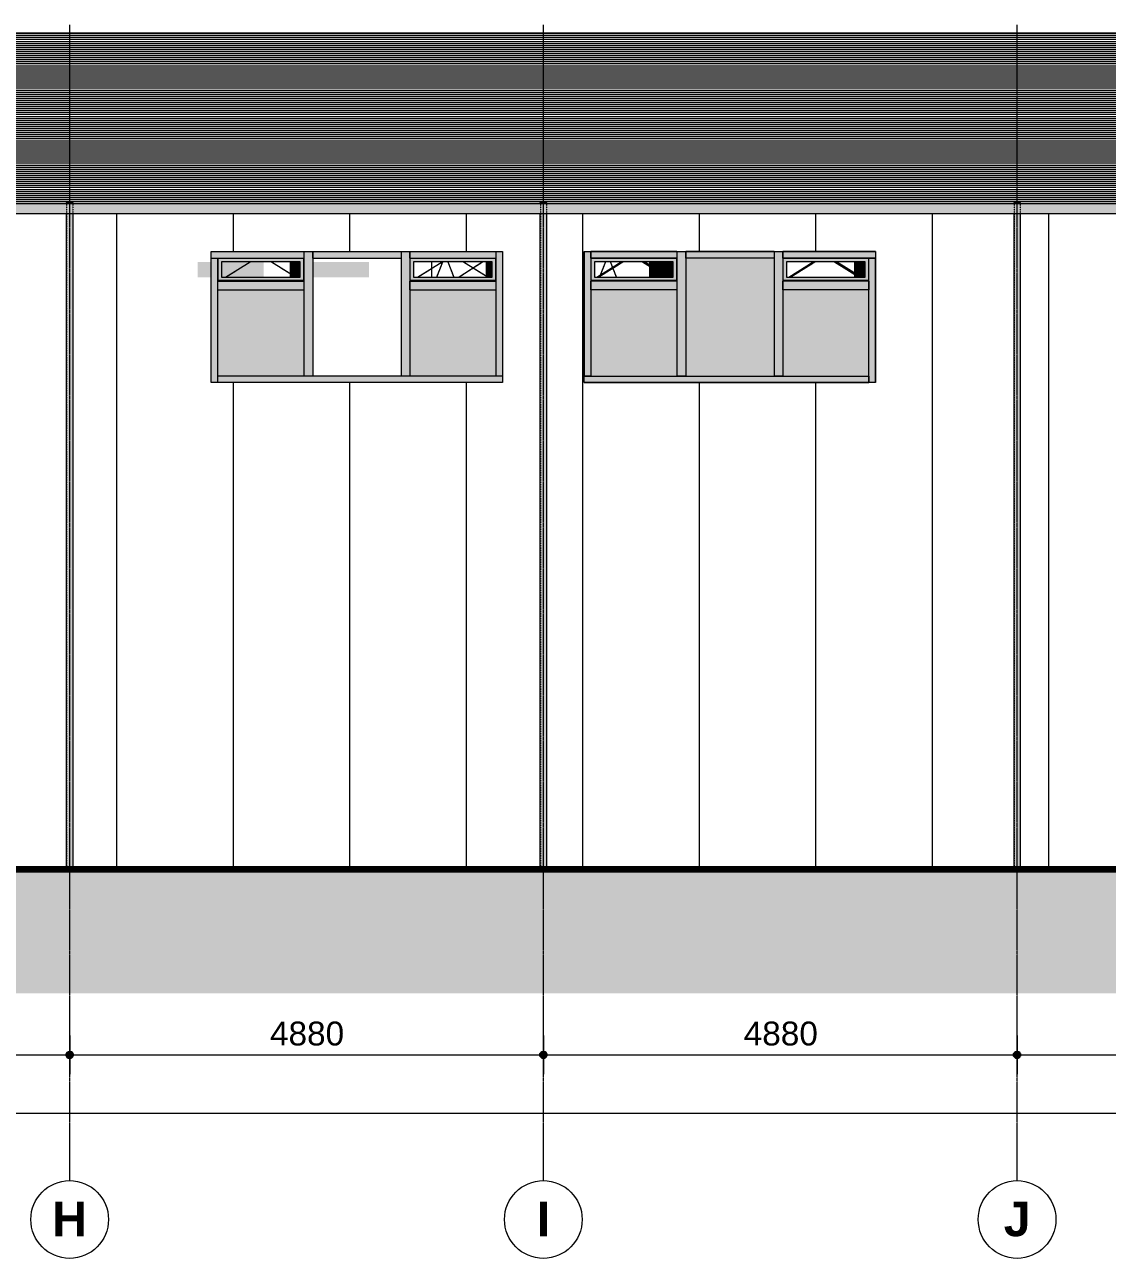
# Model space of a CAD drawing. Header units: millimetres. Extents: x 48682 to 485846, y -7071 to 11878.
# Drawn here: x 85260 to 96413, y -4018 to 8686 of the extents above; entities that cross this region are included whole.
import ezdxf

# ---------------------------------------------------------------- set-up
doc = ezdxf.new("R2010")
doc.units = ezdxf.units.MM
doc.linetypes.add('Grid Line', pattern=[22.225, 12.7, -3.175, 3.175, -3.175])
doc.linetypes.add('Hidden', pattern=[4, 2, -2])
for name, color, linetype, lineweight in [('A-ANNO-DIMS', 211, 'Continuous', 9), ('A-ANNO-DIMS-100', 211, 'Continuous', 9), ('A-DETL', 90, 'Continuous', 13), ('A-DOOR', 31, 'Continuous', 18), ('A-DOOR-GLAZ', 31, 'Continuous', 13), ('A-FLOR', 192, 'Continuous', 18), ('A-FLOR-PATT', 8, 'Continuous', 18), ('A-GLAZ', 151, 'Continuous', 18), ('A-GLAZ-CWMG', 51, 'Continuous', 13), ('A-WALL-PATT', 111, 'Continuous', 13), ('C-TOPO', 7, 'Continuous', 13), ('S-COLS', 52, 'Continuous', 18), ('S-COLS-HDLN', 52, 'Hidden', 9), ('S-FNDN', 32, 'Continuous', 18), ('S-GRID', 1, 'Continuous', 9), ('S-GRID-IDEN', 1, 'Continuous', 18)]:
    doc.layers.add(name, color=color, linetype=linetype, lineweight=lineweight)
doc.styles.add('Arial_1', font='arial.ttf', dxfattribs={"height": 245.883234})
doc.styles.add('Arial_B', font='', dxfattribs={"height": 355.164671})
doc.styles.get('Arial_B').set_extended_font_data('Arial', bold=True)
doc.dimstyles.new('2_5mm', dxfattribs={"dimscale": 304.8, "dimtxt": 250, "dimasz": 0.918635, "dimexe": 0.656168, "dimexo": 0.0625, "dimgap": 0.082021, "dimtad": 1, "dimdec": 4, "dimzin": 0, "dimdsep": 46, "dimtxsty": 'Arial_1', "dimblk1": 'DOTSMALL', "dimblk2": 'DOTSMALL', "dimsah": 1, "dimcen": 0.09, "dimdle": 0.656168, "dimazin": 0, "dimtfac": 1, "dimtdec": 4, "dimtix": 1, "dimtmove": 0, "dimatfit": 3, "dimfxl": 0.656168, "dimfxlon": 1, "dimtvp": 1, "dimtolj": 1, "dimtzin": 0, "dimlwd": 13, "dimlwe": 13, "dimarcsym": 2})

# ---------------------------------------------------------------- blocks, each defined once
blk = doc.blocks.new('300_28_ISR_kolom_buis - ø70x3_6 2-V1-200_rechts')
at = {"layer": 'S-COLS-HDLN', "linetype": 'Continuous', "lineweight": 18}
h = blk.add_hatch(color=256, dxfattribs=at)
h.paths.add_polyline_path([(75964, 0), (75964, 6740), (75929, 6740), (75929, 0), (75955, 0)], flags=0)
h.paths.add_polyline_path([(75964, 6840), (75964, 6850), (75929, 6849), (75930, 6847), (75934, 6845), (75947, 6841), (75964, 6840)], flags=0)
h = blk.add_hatch(color=256, dxfattribs=at)
h.paths.add_polyline_path([(75964, 0), (75999, 0), (75999, 6740), (75964, 6740), (75964, 249)], flags=0)
h.paths.add_polyline_path([(75964, 6840), (75982, 6841), (75995, 6845), (75998, 6847), (75999, 6850), (75964, 6850)], flags=0)
at = {"layer": 'A-DETL', "lineweight": 18}
for p, q in [((75929, 6850), (75929, 6841)), ((75929, 6850), (75964, 6850)), ((75929, 6740), (75929, 0)), ((75964, 6850), (75999, 6850)), ((75999, 6841), (75999, 6850)), ((75999, 0), (75999, 6740))]:
    blk.add_line(p, q, dxfattribs=at)
at = {"layer": 'S-COLS', "linetype": 'Hidden', "lineweight": 9}
for p, q in [((75933, 6850), (75933, 0)), ((75996, 6850), (75996, 0))]:
    blk.add_line(p, q, dxfattribs=at)
blk = doc.blocks.new('31_WI_RT62_BI_raam - BI_val-8481284-200_rechts')
at = {"layer": 'A-GLAZ'}
for points in [[(62642, 6085), (62642, 6243), (62640, 6243), (62640, 6085)], [(62643, 6085), (62661, 6085), (62661, 6243), (62642, 6243), (62642, 6085)]]:
    blk.add_hatch(color=256, dxfattribs=at).paths.add_polyline_path(points, flags=0)
at = {"layer": 'A-GLAZ', "lineweight": 13}
for p, q in [((61874, 6085), (62127, 6243)), ((62346, 6243), (62599, 6085))]:
    blk.add_line(p, q, dxfattribs=at)
at = {"layer": 'A-GLAZ', "linetype": 'Hidden', "lineweight": 13}
for p, q in [((61874, 6085), (62127, 6243)), ((62346, 6243), (62599, 6085))]:
    blk.add_line(p, q, dxfattribs=at)
at = {"layer": 'A-GLAZ'}
for p, q in [((62640, 6085), (62640, 6243)), ((62642, 6085), (62642, 6243))]:
    blk.add_line(p, q, dxfattribs=at)
blk = doc.blocks.new('31_WI_RT62_BI_raam - BI_val-8509481-200_rechts')
at = {"layer": 'A-GLAZ'}
for points in [[(64621, 6085), (64621, 6243), (64619, 6243), (64619, 6085)], [(64621, 6085), (64639, 6085), (64639, 6243), (64621, 6243), (64621, 6085)]]:
    blk.add_hatch(color=256, dxfattribs=at).paths.add_polyline_path(points, flags=0)
at = {"layer": 'A-GLAZ', "lineweight": 13}
for p, q in [((63852, 6085), (64105, 6243)), ((64324, 6243), (64578, 6085))]:
    blk.add_line(p, q, dxfattribs=at)
at = {"layer": 'A-GLAZ', "linetype": 'Hidden', "lineweight": 13}
for p, q in [((63852, 6085), (64105, 6243)), ((64324, 6243), (64578, 6085))]:
    blk.add_line(p, q, dxfattribs=at)
at = {"layer": 'A-GLAZ'}
for p, q in [((64619, 6085), (64619, 6243)), ((64621, 6085), (64621, 6243))]:
    blk.add_line(p, q, dxfattribs=at)
blk = doc.blocks.new('32_DO_glas - 01-8532440-200_rechts')
at = {"layer": 'A-DOOR-GLAZ'}
blk.add_hatch(color=256, dxfattribs=at).paths.add_polyline_path([(70556, 6085), (70556, 6243), (70333, 6243), (70333, 6085), (70453, 6085)], flags=0)
blk = doc.blocks.new('Rectangular Mullion - 32_tussen_90x100-V2-200_rechts')
at = {"layer": 'A-GLAZ-CWMG'}
blk.add_hatch(color=256, dxfattribs=at).paths.add_polyline_path([(93809, 6085), (93897, 6085), (93897, 6243), (93809, 6243), (93809, 6118)], flags=0)
blk.add_line((93809, 6243), (93809, 6085), dxfattribs=at)
blk = doc.blocks.new('Rectangular Mullion - 32_rechts_67x100-V4-200_rechts')
at = {"layer": 'A-GLAZ-CWMG'}
blk.add_hatch(color=256, dxfattribs=at).paths.add_polyline_path([(90075, 6085), (90075, 6243), (90058, 6243), (90058, 6085)], flags=0)
blk.add_line((90058, 6243), (90058, 6085), dxfattribs=at)
blk = doc.blocks.new('32_DO_glas - 01-8595826-200_rechts')
at = {"layer": 'A-DOOR-GLAZ'}
blk.add_hatch(color=256, dxfattribs=at).paths.add_polyline_path([(74221, 6085), (74378, 6085), (74378, 6243), (73698, 6243), (73698, 6085), (74081, 6085)], flags=0)
blk = doc.blocks.new('Rectangular Mullion - 32_tussen_90x100-8469392-200_rechts')
at = {"layer": 'A-GLAZ-CWMG'}
blk.add_hatch(color=256, dxfattribs=at).paths.add_polyline_path([(73663, 6085), (73698, 6085), (73698, 6243), (73608, 6243), (73608, 6085)], flags=0)
for p, q in [((73608, 6243), (73608, 6085)), ((73698, 6243), (73698, 6085))]:
    blk.add_line(p, q, dxfattribs=at)
blk = doc.blocks.new('31_WI_RT62_BI_raam - BI_draaival_links-8595850-200_rechts')
at = {"layer": 'A-GLAZ'}
for points in [[(90023, 6085), (90053, 6085), (90053, 6243), (90018, 6243), (90018, 6085)], [(90053, 6085), (90058, 6085), (90058, 6243), (90053, 6243), (90053, 6118)]]:
    blk.add_hatch(color=256, dxfattribs=at).paths.add_polyline_path(points, flags=0)
at = {"layer": 'A-GLAZ', "lineweight": 13}
for p, q in [((89505, 6085), (89566, 6243)), ((89619, 6243), (89680, 6085)), ((89981, 6243), (89735, 6085))]:
    blk.add_line(p, q, dxfattribs=at)
at = {"layer": 'A-GLAZ', "linetype": 'Hidden', "lineweight": 13}
for p, q in [((89505, 6085), (89566, 6243)), ((89619, 6243), (89680, 6085)), ((89981, 6243), (89735, 6085))]:
    blk.add_line(p, q, dxfattribs=at)
at = {"layer": 'A-GLAZ'}
for p, q in [((90018, 6085), (90018, 6243)), ((90053, 6243), (90053, 6085))]:
    blk.add_line(p, q, dxfattribs=at)
blk = doc.blocks.new('31_WI_RT62_BI_raam - BI_draaival_links-8532569-200_rechts')
at = {"layer": 'A-GLAZ'}
for points in [[(91706, 6085), (91736, 6085), (91736, 6243), (91701, 6243), (91701, 6085)], [(91741, 6085), (91741, 6243), (91736, 6243), (91736, 6085)]]:
    blk.add_hatch(color=256, dxfattribs=at).paths.add_polyline_path(points, flags=0)
at = {"layer": 'A-GLAZ', "lineweight": 13}
for p, q in [((91242, 6243), (91180, 6085)), ((91358, 6085), (91296, 6243))]:
    blk.add_line(p, q, dxfattribs=at)
at = {"layer": 'A-GLAZ', "linetype": 'Hidden', "lineweight": 13}
for p, q in [((91242, 6243), (91180, 6085)), ((91358, 6085), (91296, 6243))]:
    blk.add_line(p, q, dxfattribs=at)
at = {"layer": 'A-GLAZ'}
for p, q in [((91701, 6085), (91701, 6243)), ((91736, 6243), (91736, 6085))]:
    blk.add_line(p, q, dxfattribs=at)
blk = doc.blocks.new('Rectangular Mullion - 32_tussen_90x100-8431527-200_rechts')
at = {"layer": 'A-GLAZ-CWMG'}
blk.add_hatch(color=256, dxfattribs=at).paths.add_polyline_path([(68265, 6085), (68265, 6243), (68175, 6243), (68175, 6085), (68220, 6085)], flags=0)
for p, q in [((68175, 6243), (68175, 6085)), ((68265, 6243), (68265, 6085))]:
    blk.add_line(p, q, dxfattribs=at)
blk = doc.blocks.new('32_DO_glas - 01-8532562-200_rechts')
at = {"layer": 'A-DOOR-GLAZ'}
blk.add_hatch(color=256, dxfattribs=at).paths.add_polyline_path([(91831, 6085), (91919, 6085), (91919, 6243), (91831, 6243), (91831, 6118)], flags=0)
blk = doc.blocks.new('32_DO_glas - 01-8509510-200_rechts')
at = {"layer": 'A-DOOR-GLAZ'}
blk.add_hatch(color=256, dxfattribs=at).paths.add_polyline_path([(102829, 5067), (103717, 5067), (103717, 5955), (102829, 5955), (102829, 5252)], flags=0)
blk = doc.blocks.new('Rectangular Mullion - 32_rechts_67x100_vlak-8481124-200_rechts')
at = {"layer": 'A-GLAZ-CWMG'}
blk.add_hatch(color=256, dxfattribs=at).paths.add_polyline_path([(101295, 6283), (101739, 6283), (101739, 6350), (100851, 6350), (100851, 6283), (101156, 6283)], flags=0)
for p, q in [((100851, 6283), (100851, 6350)), ((101739, 6350), (100851, 6350)), ((101739, 6283), (100851, 6283)), ((101739, 6350), (101739, 6283))]:
    blk.add_line(p, q, dxfattribs=at)
blk = doc.blocks.new('Rectangular Mullion - 32_links_67x100_vlak-8481125-200_rechts')
at = {"layer": 'A-GLAZ-CWMG'}
blk.add_hatch(color=256, dxfattribs=at).paths.add_polyline_path([(102831, 5000), (103717, 5000), (103717, 5067), (102784, 5067), (102784, 5000)], flags=0)
for p, q in [((102784, 5067), (103717, 5067)), ((102784, 5000), (103717, 5000)), ((103717, 5067), (103717, 5000))]:
    blk.add_line(p, q, dxfattribs=at)
blk = doc.blocks.new('Rectangular Mullion - 32_rechts_67x100_vlak-8509514-200_rechts')
at = {"layer": 'A-GLAZ-CWMG'}
blk.add_hatch(color=256, dxfattribs=at).paths.add_polyline_path([(100851, 5067), (100851, 6000), (100784, 6000), (100784, 5067)], flags=0)
for p, q in [((100784, 6000), (100784, 5067)), ((100851, 6000), (100851, 5067)), ((100851, 5067), (100784, 5067))]:
    blk.add_line(p, q, dxfattribs=at)
blk = doc.blocks.new('Rectangular Mullion - 32_links_67x100_vlak-8481179-200_rechts')
at = {"layer": 'A-GLAZ-CWMG'}
blk.add_hatch(color=256, dxfattribs=at).paths.add_polyline_path([(103784, 6000), (103784, 6283), (103717, 6283), (103717, 6000)], flags=0)
for p, q in [((103717, 6283), (103784, 6283)), ((103717, 6000), (103717, 6283)), ((103784, 6000), (103784, 6283))]:
    blk.add_line(p, q, dxfattribs=at)
blk = doc.blocks.new('32_DO_glas - 01-8466179-200_rechts')
at = {"layer": 'A-DOOR-GLAZ'}
blk.add_hatch(color=256, dxfattribs=at).paths.add_polyline_path([(102412, 5067), (102739, 5067), (102739, 6283), (101829, 6283), (101829, 5067), (102272, 5067)], flags=0)
blk = doc.blocks.new('Rectangular Mullion - 32_rechts_67x100_vlak-8481126-200_rechts')
at = {"layer": 'A-GLAZ-CWMG'}
blk.add_hatch(color=256, dxfattribs=at).paths.add_polyline_path([(103249, 6283), (103784, 6283), (103784, 6350), (102829, 6350), (102829, 6283), (103110, 6283)], flags=0)
for p, q in [((102829, 6283), (102829, 6350)), ((103784, 6350), (102829, 6350)), ((103784, 6283), (102829, 6283)), ((103784, 6350), (103784, 6283))]:
    blk.add_line(p, q, dxfattribs=at)
blk = doc.blocks.new('Rectangular Mullion - 32_links_67x100_vlak-8480892-200_rechts')
at = {"layer": 'A-GLAZ-CWMG'}
blk.add_hatch(color=256, dxfattribs=at).paths.add_polyline_path([(102784, 5000), (102784, 5067), (101784, 5067), (101784, 5000), (102552, 5000)], flags=0)
for p, q in [((101784, 5067), (102784, 5067)), ((101784, 5000), (102784, 5000))]:
    blk.add_line(p, q, dxfattribs=at)
blk = doc.blocks.new('Rectangular Mullion - 32_tussen_90x100-8249768-200_rechts')
at = {"layer": 'A-GLAZ-CWMG'}
blk.add_hatch(color=256, dxfattribs=at).paths.add_polyline_path([(102829, 5067), (102829, 6000), (102739, 6000), (102739, 5067)], flags=0)
for p, q in [((102739, 6000), (102739, 5067)), ((102829, 6000), (102829, 5067)), ((102829, 5067), (102739, 5067))]:
    blk.add_line(p, q, dxfattribs=at)
blk = doc.blocks.new('Rectangular Mullion - 32_rechts_67x100_vlak-8481127-200_rechts')
at = {"layer": 'A-GLAZ-CWMG'}
blk.add_hatch(color=256, dxfattribs=at).paths.add_polyline_path([(102272, 6283), (102739, 6283), (102739, 6350), (101829, 6350), (101829, 6283), (102133, 6283)], flags=0)
for p, q in [((101829, 6283), (101829, 6350)), ((102739, 6350), (101829, 6350)), ((102739, 6283), (101829, 6283)), ((102739, 6350), (102739, 6283))]:
    blk.add_line(p, q, dxfattribs=at)
blk = doc.blocks.new('Rectangular Mullion - 32_links_67x100_vlak-8480894-200_rechts')
at = {"layer": 'A-GLAZ-CWMG'}
blk.add_hatch(color=256, dxfattribs=at).paths.add_polyline_path([(101435, 5000), (101784, 5000), (101784, 5067), (100784, 5067), (100784, 5000), (101156, 5000)], flags=0)
for p, q in [((100784, 5000), (100784, 5067)), ((100784, 5067), (101784, 5067)), ((100784, 5000), (101784, 5000))]:
    blk.add_line(p, q, dxfattribs=at)
blk = doc.blocks.new('31_WI_RT62_BI_raam - BI_val-V10-200_rechts')
at = {"layer": 'A-GLAZ'}
h = blk.add_hatch(color=256, dxfattribs=at)
h.paths.add_polyline_path([(102829, 6045), (103717, 6045), (103717, 6283), (102829, 6283), (102829, 6112)], flags=0)
h.paths.add_polyline_path([(102869, 6050), (102834, 6050), (102834, 6278), (103712, 6278), (103712, 6050), (102970, 6050)], flags=0)
h = blk.add_hatch(color=256, dxfattribs=at)
h.paths.add_polyline_path([(102834, 6050), (103712, 6050), (103712, 6278), (102834, 6278), (102834, 6118)], flags=0)
h.paths.add_polyline_path([(103677, 6085), (102869, 6085), (102869, 6243), (103677, 6243), (103677, 6118)], flags=0)
for p, q in [((102834, 6050), (102834, 6278)), ((103712, 6278), (102834, 6278)), ((102869, 6243), (102869, 6085)), ((103677, 6243), (102869, 6243)), ((103677, 6085), (103677, 6243)), ((103712, 6278), (103712, 6050)), ((103712, 6050), (102834, 6050)), ((102869, 6085), (103677, 6085))]:
    blk.add_line(p, q, dxfattribs=at)
at = {"layer": 'A-GLAZ', "lineweight": 13}
for p, q in [((103164, 6243), (102911, 6085)), ((103636, 6085), (103383, 6243))]:
    blk.add_line(p, q, dxfattribs=at)
at = {"layer": 'A-GLAZ', "linetype": 'Hidden', "lineweight": 13}
for p, q in [((103164, 6243), (102911, 6085)), ((103636, 6085), (103383, 6243))]:
    blk.add_line(p, q, dxfattribs=at)
blk = doc.blocks.new('Rectangular Mullion - 32_rechts_67x100_vlak-8481204-200_rechts')
at = {"layer": 'A-GLAZ-CWMG'}
blk.add_hatch(color=256, dxfattribs=at).paths.add_polyline_path([(100784, 6000), (100851, 6000), (100851, 6350), (100784, 6350), (100784, 6022)], flags=0)
for p, q in [((100784, 6350), (100851, 6350)), ((100784, 6350), (100784, 6000)), ((100851, 6350), (100851, 6000))]:
    blk.add_line(p, q, dxfattribs=at)
blk = doc.blocks.new('Rectangular Mullion - 32_links_67x100_vlak-8509530-200_rechts')
at = {"layer": 'A-GLAZ-CWMG'}
blk.add_hatch(color=256, dxfattribs=at).paths.add_polyline_path([(103784, 5000), (103784, 6000), (103717, 6000), (103717, 5000)], flags=0)
for p, q in [((103717, 5000), (103717, 6000)), ((103784, 5000), (103784, 6000)), ((103784, 5000), (103717, 5000))]:
    blk.add_line(p, q, dxfattribs=at)
blk = doc.blocks.new('Rectangular Mullion - 32_tussen_90x100-8481085-200_rechts')
at = {"layer": 'A-GLAZ-CWMG'}
blk.add_hatch(color=256, dxfattribs=at).paths.add_polyline_path([(103389, 5955), (103717, 5955), (103717, 6045), (102829, 6045), (102829, 5955), (103110, 5955)], flags=0)
for p, q in [((102829, 5955), (102829, 6045)), ((103717, 6045), (102829, 6045)), ((103717, 6045), (103717, 5955)), ((103717, 5955), (102829, 5955))]:
    blk.add_line(p, q, dxfattribs=at)
blk = doc.blocks.new('Rectangular Mullion - 32_tussen_90x100-8481164-200_rechts')
at = {"layer": 'A-GLAZ-CWMG'}
blk.add_hatch(color=256, dxfattribs=at).paths.add_polyline_path([(102739, 6000), (102829, 6000), (102829, 6350), (102739, 6350), (102739, 6022)], flags=0)
for p, q in [((102739, 6350), (102829, 6350)), ((102739, 6350), (102739, 6000)), ((102829, 6350), (102829, 6000))]:
    blk.add_line(p, q, dxfattribs=at)
blk = doc.blocks.new('32_DO_glas - 01-8692261-200_rechts')
at = {"layer": 'A-DOOR-GLAZ'}
blk.add_hatch(color=256, dxfattribs=at).paths.add_polyline_path([(112321, 5067), (112536, 5067), (112536, 5955), (111648, 5955), (111648, 5067)], flags=0)
blk = doc.blocks.new('Rectangular Mullion - 32_rechts_67x100_vlak-8692244-200_rechts')
at = {"layer": 'A-GLAZ-CWMG'}
blk.add_hatch(color=256, dxfattribs=at).paths.add_polyline_path([(113995, 6283), (114514, 6283), (114514, 6350), (113626, 6350), (113626, 6283), (113716, 6283)], flags=0)
for p, q in [((113626, 6283), (113626, 6350)), ((113626, 6350), (114514, 6350)), ((113626, 6283), (114514, 6283)), ((114514, 6350), (114514, 6283))]:
    blk.add_line(p, q, dxfattribs=at)
blk = doc.blocks.new('Rectangular Mullion - 32_links_67x100_vlak-8692245-200_rechts')
at = {"layer": 'A-GLAZ-CWMG'}
blk.add_hatch(color=256, dxfattribs=at).paths.add_polyline_path([(111648, 5000), (112581, 5000), (112581, 5067), (111648, 5067)], flags=0)
for p, q in [((111648, 5000), (111648, 5067)), ((112581, 5067), (111648, 5067)), ((112581, 5000), (111648, 5000))]:
    blk.add_line(p, q, dxfattribs=at)
blk = doc.blocks.new('Rectangular Mullion - 32_rechts_67x100_vlak-8692262-200_rechts')
at = {"layer": 'A-GLAZ-CWMG'}
blk.add_hatch(color=256, dxfattribs=at).paths.add_polyline_path([(114554, 5067), (114581, 5067), (114581, 6000), (114514, 6000), (114514, 5067)], flags=0)
for p, q in [((114514, 6000), (114514, 5067)), ((114581, 6000), (114581, 5067)), ((114581, 5067), (114514, 5067))]:
    blk.add_line(p, q, dxfattribs=at)
blk = doc.blocks.new('Rectangular Mullion - 32_links_67x100_vlak-8692263-200_rechts')
at = {"layer": 'A-GLAZ-CWMG'}
blk.add_hatch(color=256, dxfattribs=at).paths.add_polyline_path([(111648, 6000), (111648, 6283), (111581, 6283), (111581, 6000)], flags=0)
for p, q in [((111581, 6283), (111648, 6283)), ((111581, 6000), (111581, 6283)), ((111648, 6000), (111648, 6283))]:
    blk.add_line(p, q, dxfattribs=at)
blk = doc.blocks.new('32_DO_glas - 01-8469398-200_rechts')
at = {"layer": 'A-DOOR-GLAZ'}
blk.add_hatch(color=256, dxfattribs=at).paths.add_polyline_path([(99255, 6085), (99835, 6085), (99835, 6243), (99255, 6243), (99255, 6214)], flags=0)
blk = doc.blocks.new('Rectangular Mullion - 32_rechts_67x100_vlak-8692246-200_rechts')
at = {"layer": 'A-GLAZ-CWMG'}
blk.add_hatch(color=256, dxfattribs=at).paths.add_polyline_path([(111581, 6283), (112536, 6283), (112536, 6350), (111581, 6350)], flags=0)
for p, q in [((111581, 6283), (111581, 6350)), ((111581, 6350), (112536, 6350)), ((111581, 6283), (112536, 6283)), ((112536, 6350), (112536, 6283))]:
    blk.add_line(p, q, dxfattribs=at)
blk = doc.blocks.new('Rectangular Mullion - 32_links_67x100_vlak-8692247-200_rechts')
at = {"layer": 'A-GLAZ-CWMG'}
blk.add_hatch(color=256, dxfattribs=at).paths.add_polyline_path([(112581, 5000), (113581, 5000), (113581, 5067), (112581, 5067)], flags=0)
for p, q in [((113581, 5067), (112581, 5067)), ((113581, 5000), (112581, 5000))]:
    blk.add_line(p, q, dxfattribs=at)
blk = doc.blocks.new('Rectangular Mullion - 32_tussen_90x100-8256226-200_rechts')
at = {"layer": 'A-GLAZ-CWMG'}
blk.add_hatch(color=256, dxfattribs=at).paths.add_polyline_path([(112626, 5067), (112626, 6000), (112536, 6000), (112536, 5067)], flags=0)
for p, q in [((112536, 6000), (112536, 5067)), ((112626, 6000), (112626, 5067)), ((112626, 5067), (112536, 5067))]:
    blk.add_line(p, q, dxfattribs=at)
blk = doc.blocks.new('Rectangular Mullion - 32_rechts_67x100_vlak-8692248-200_rechts')
at = {"layer": 'A-GLAZ-CWMG'}
blk.add_hatch(color=256, dxfattribs=at).paths.add_polyline_path([(112626, 6283), (113536, 6283), (113536, 6350), (112626, 6350)], flags=0)
for p, q in [((112626, 6283), (112626, 6350)), ((112626, 6350), (113536, 6350)), ((112626, 6283), (113536, 6283)), ((113536, 6350), (113536, 6283))]:
    blk.add_line(p, q, dxfattribs=at)
blk = doc.blocks.new('Rectangular Mullion - 32_links_67x100_vlak-8692249-200_rechts')
at = {"layer": 'A-GLAZ-CWMG'}
blk.add_hatch(color=256, dxfattribs=at).paths.add_polyline_path([(113581, 5000), (114581, 5000), (114581, 5067), (113581, 5067)], flags=0)
for p, q in [((114581, 5067), (113581, 5067)), ((114581, 5000), (113581, 5000)), ((114581, 5067), (114581, 5000))]:
    blk.add_line(p, q, dxfattribs=at)
blk = doc.blocks.new('31_WI_RT62_BI_raam - BI_val-8692271-200_rechts')
at = {"layer": 'A-GLAZ'}
h = blk.add_hatch(color=256, dxfattribs=at)
h.paths.add_polyline_path([(112531, 6045), (112536, 6045), (112536, 6283), (111648, 6283), (111648, 6045), (112496, 6045)], flags=0)
h.paths.add_polyline_path([(112460, 6050), (111653, 6050), (111653, 6278), (112531, 6278), (112531, 6050), (112496, 6050)], flags=0)
h = blk.add_hatch(color=256, dxfattribs=at)
h.paths.add_polyline_path([(111653, 6050), (112531, 6050), (112531, 6278), (111653, 6278), (111653, 6118)], flags=0)
h.paths.add_polyline_path([(112042, 6085), (111688, 6085), (111688, 6243), (112496, 6243), (112496, 6085), (112321, 6085)], flags=0)
for p, q in [((111653, 6050), (111653, 6278)), ((112531, 6278), (111653, 6278)), ((111688, 6243), (111688, 6085)), ((112496, 6243), (111688, 6243)), ((112496, 6085), (112496, 6243)), ((112531, 6278), (112531, 6050)), ((112531, 6050), (111653, 6050)), ((111688, 6085), (112496, 6085))]:
    blk.add_line(p, q, dxfattribs=at)
at = {"layer": 'A-GLAZ', "lineweight": 13}
for p, q in [((111729, 6085), (111983, 6243)), ((112201, 6243), (112455, 6085))]:
    blk.add_line(p, q, dxfattribs=at)
at = {"layer": 'A-GLAZ', "linetype": 'Hidden', "lineweight": 13}
for p, q in [((111729, 6085), (111983, 6243)), ((112201, 6243), (112455, 6085))]:
    blk.add_line(p, q, dxfattribs=at)
blk = doc.blocks.new('Rectangular Mullion - 32_rechts_67x100_vlak-8692278-200_rechts')
at = {"layer": 'A-GLAZ-CWMG'}
blk.add_hatch(color=256, dxfattribs=at).paths.add_polyline_path([(114581, 6000), (114581, 6350), (114514, 6350), (114514, 6000), (114554, 6000)], flags=0)
for p, q in [((114514, 6350), (114581, 6350)), ((114514, 6350), (114514, 6000)), ((114581, 6350), (114581, 6000))]:
    blk.add_line(p, q, dxfattribs=at)
blk = doc.blocks.new('Rectangular Mullion - 32_links_67x100_vlak-8692279-200_rechts')
at = {"layer": 'A-GLAZ-CWMG'}
blk.add_hatch(color=256, dxfattribs=at).paths.add_polyline_path([(111648, 5000), (111648, 6000), (111581, 6000), (111581, 5000)], flags=0)
for p, q in [((111581, 5000), (111581, 6000)), ((111648, 5000), (111648, 6000)), ((111648, 5000), (111581, 5000))]:
    blk.add_line(p, q, dxfattribs=at)
blk = doc.blocks.new('Rectangular Mullion - 32_tussen_90x100-8692250-200_rechts')
at = {"layer": 'A-GLAZ-CWMG'}
blk.add_hatch(color=256, dxfattribs=at).paths.add_polyline_path([(111648, 5955), (112536, 5955), (112536, 6045), (111648, 6045), (111648, 6022)], flags=0)
for p, q in [((111648, 5955), (111648, 6045)), ((111648, 6045), (112536, 6045)), ((112536, 6045), (112536, 5955)), ((111648, 5955), (112536, 5955))]:
    blk.add_line(p, q, dxfattribs=at)
blk = doc.blocks.new('Rectangular Mullion - 32_tussen_90x100-8692251-200_rechts')
at = {"layer": 'A-GLAZ-CWMG'}
blk.add_hatch(color=256, dxfattribs=at).paths.add_polyline_path([(112536, 6000), (112626, 6000), (112626, 6350), (112536, 6350), (112536, 6022)], flags=0)
for p, q in [((112536, 6350), (112626, 6350)), ((112536, 6350), (112536, 6000)), ((112626, 6350), (112626, 6000))]:
    blk.add_line(p, q, dxfattribs=at)
blk = doc.blocks.new('Grid - r_4_0mm-300507-200_rechts')
at = {"layer": 'S-GRID-IDEN'}
blk.add_circle((51565, -3618), 400, dxfattribs=at)
blk = doc.blocks.new('DIMBLOCK7-200_rechts')
at = {"layer": 'A-ANNO-DIMS-100', "lineweight": 25}
h = blk.add_hatch(color=256, dxfattribs=at)
edge = h.paths.add_edge_path(flags=0)
edge.add_arc((80844, -1923), 35, 0, 360)
h = blk.add_hatch(color=256, dxfattribs=at)
edge = h.paths.add_edge_path(flags=0)
edge.add_arc((85724, -1923), 35, 0, 360)
at = {"layer": 'A-ANNO-DIMS-100', "lineweight": 13}
for p, q in [((80844, -1723), (80844, -2123)), ((80844, -1923), (80844, -1723)), ((85724, -1723), (85724, -2123)), ((85724, -1923), (85724, -1723)), ((80844, -1923), (85724, -1923))]:
    blk.add_line(p, q, dxfattribs=at)
at = {"layer": 'A-ANNO-DIMS-100', "lineweight": 25}
for centre in [(80844, -1923), (85724, -1923)]:
    blk.add_circle(centre, 35, dxfattribs=at)
at = {"layer": 'A-ANNO-DIMS-100', "color": 0, "lineweight": 13, "insert": (82907, -1580), "char_height": 245.9, "width": 904.62, "attachment_point": 1, "line_spacing_factor": 0.938532, "style": 'Arial_1'}
blk.add_mtext('4880', dxfattribs=at)
blk = doc.blocks.new('_DotSmall')
at = {"color": 0, "linetype": 'ByBlock', "const_width": 0.5}
blk.add_lwpolyline([(-0.0625, 0, 1), (0.0625, 0, 1)], format="xyb", close=True, dxfattribs=at)
blk = doc.blocks.new('DIMBLOCK8-200_rechts')
at = {"layer": 'A-ANNO-DIMS-100', "lineweight": 25}
h = blk.add_hatch(color=256, dxfattribs=at)
edge = h.paths.add_edge_path(flags=0)
edge.add_arc((85724, -1923), 35, 0, 360)
h = blk.add_hatch(color=256, dxfattribs=at)
edge = h.paths.add_edge_path(flags=0)
edge.add_arc((90604, -1923), 35, 0, 360)
at = {"layer": 'A-ANNO-DIMS-100', "lineweight": 13}
for p, q in [((85724, -1723), (85724, -2123)), ((85724, -1923), (85724, -1723)), ((90604, -1723), (90604, -2123)), ((90604, -1923), (90604, -1723)), ((85724, -1923), (90604, -1923))]:
    blk.add_line(p, q, dxfattribs=at)
at = {"layer": 'A-ANNO-DIMS-100', "lineweight": 25}
for centre in [(85724, -1923), (90604, -1923)]:
    blk.add_circle(centre, 35, dxfattribs=at)
at = {"layer": 'A-ANNO-DIMS-100', "color": 0, "lineweight": 13, "insert": (87787, -1580), "char_height": 245.9, "width": 904.62, "attachment_point": 1, "line_spacing_factor": 0.938532, "style": 'Arial_1'}
blk.add_mtext('4880', dxfattribs=at)
blk = doc.blocks.new('DIMBLOCK9-200_rechts')
at = {"layer": 'A-ANNO-DIMS-100', "lineweight": 25}
h = blk.add_hatch(color=256, dxfattribs=at)
edge = h.paths.add_edge_path(flags=0)
edge.add_arc((90604, -1923), 35, 0, 360)
h = blk.add_hatch(color=256, dxfattribs=at)
edge = h.paths.add_edge_path(flags=0)
edge.add_arc((95483, -1923), 35, 0, 360)
at = {"layer": 'A-ANNO-DIMS-100', "lineweight": 13}
for p, q in [((90604, -1723), (90604, -2123)), ((90604, -1923), (90604, -1723)), ((95483, -1723), (95483, -2123)), ((95483, -1923), (95483, -1723)), ((90604, -1923), (95483, -1923))]:
    blk.add_line(p, q, dxfattribs=at)
at = {"layer": 'A-ANNO-DIMS-100', "lineweight": 25}
for centre in [(90604, -1923), (95483, -1923)]:
    blk.add_circle(centre, 35, dxfattribs=at)
at = {"layer": 'A-ANNO-DIMS-100', "color": 0, "lineweight": 13, "insert": (92667, -1580), "char_height": 245.9, "width": 904.62, "attachment_point": 1, "line_spacing_factor": 0.938532, "style": 'Arial_1'}
blk.add_mtext('4880', dxfattribs=at)
blk = doc.blocks.new('DIMBLOCK10-200_rechts')
at = {"layer": 'A-ANNO-DIMS-100', "lineweight": 25}
h = blk.add_hatch(color=256, dxfattribs=at)
edge = h.paths.add_edge_path(flags=0)
edge.add_arc((95483, -1923), 35, 0, 360)
h = blk.add_hatch(color=256, dxfattribs=at)
edge = h.paths.add_edge_path(flags=0)
edge.add_arc((100363, -1923), 35, 0, 360)
at = {"layer": 'A-ANNO-DIMS-100', "lineweight": 13}
for p, q in [((95483, -1723), (95483, -2123)), ((95483, -1923), (95483, -1723)), ((100363, -1723), (100363, -2123)), ((100363, -1923), (100363, -1723)), ((95483, -1923), (100363, -1923))]:
    blk.add_line(p, q, dxfattribs=at)
at = {"layer": 'A-ANNO-DIMS-100', "lineweight": 25}
for centre in [(95483, -1923), (100363, -1923)]:
    blk.add_circle(centre, 35, dxfattribs=at)
at = {"layer": 'A-ANNO-DIMS-100', "color": 0, "lineweight": 13, "insert": (97546, -1580), "char_height": 245.9, "width": 904.62, "attachment_point": 1, "line_spacing_factor": 0.938532, "style": 'Arial_1'}
blk.add_mtext('4880', dxfattribs=at)
blk = doc.blocks.new('DIMBLOCK14-200_rechts')
at = {"layer": 'A-ANNO-DIMS-100', "lineweight": 25}
h = blk.add_hatch(color=256, dxfattribs=at)
edge = h.paths.add_edge_path(flags=0)
edge.add_arc((51565, -2523), 35, 0, 360)
h = blk.add_hatch(color=256, dxfattribs=at)
edge = h.paths.add_edge_path(flags=0)
edge.add_arc((115002, -2523), 35, 0, 360)
at = {"layer": 'A-ANNO-DIMS-100', "lineweight": 13}
for p, q in [((51565, -2323), (51565, -2723)), ((51565, -2523), (51565, -2323)), ((115002, -2323), (115002, -2723)), ((115002, -2523), (115002, -2323)), ((51365, -2523), (115002, -2523))]:
    blk.add_line(p, q, dxfattribs=at)
at = {"layer": 'A-ANNO-DIMS-100', "lineweight": 25}
for centre in [(51565, -2523), (115002, -2523)]:
    blk.add_circle(centre, 35, dxfattribs=at)
at = {"layer": 'A-ANNO-DIMS-100', "color": 0, "lineweight": 13, "insert": (82813, -2180), "char_height": 245.9, "width": 1130.77, "attachment_point": 1, "line_spacing_factor": 0.938532, "style": 'Arial_1'}
blk.add_mtext('63437', dxfattribs=at)

msp = doc.modelspace()

# ---------------------------------------------------------------- hatches: boundary and pattern name
at = {"layer": 'A-FLOR'}
msp.add_hatch(color=256, dxfattribs=at).paths.add_polyline_path([(115111.81041, 6740), (115552.45215, 6740), (115552.45215, 6840), (51145.45215, 6840), (51145.45215, 6740), (114972.25142, 6740)], flags=0)
at = {"layer": 'A-FLOR-PATT', "lineweight": 9}
h = msp.add_hatch(dxfattribs=at)
h.set_pattern_fill('FP_4', color=256, style=0, pattern_type=2)
h.set_pattern_definition([(0, (0, -8981.513), (0, 20.878), [])])
h.paths.add_polyline_path([(51145.45215, 6840), (115552.45215, 6840), (115552.45215, 8599.32706), (51145.45215, 8599.32706), (51145.45215, 7946.27762)], flags=0)
h.paths.add_polyline_path([(115002.45215, 6840), (114984.95215, 6841.26764), (114972.14126, 6844.73091), (114968.64474, 6847.01293), (114967.45215, 6850), (115037.45215, 6849.46183), (115036.25955, 6847.01293), (115032.76304, 6844.73091), (115019.95215, 6841.26764), (115011.51081, 6840.3224)], flags=0)
h.paths.add_polyline_path([(90603.60599, 6840), (90586.10599, 6841.26764), (90573.2951, 6844.73091), (90569.79859, 6847.01293), (90568.60599, 6850), (90638.60599, 6849.46183), (90637.4134, 6847.01293), (90633.91688, 6844.73091), (90621.10599, 6841.26764), (90612.66466, 6840.3224)], flags=0)
h.paths.add_polyline_path([(56445.22138, 6840), (56427.72138, 6841.26764), (56414.91049, 6844.73091), (56411.41397, 6847.01293), (56410.22138, 6850), (56480.22138, 6849.46183), (56479.02878, 6847.01293), (56475.53227, 6844.73091), (56462.72138, 6841.26764), (56454.28004, 6840.3224)], flags=0)
h.paths.add_polyline_path([(110122.68292, 6840), (110105.18292, 6841.26764), (110092.37203, 6844.73091), (110088.87551, 6847.01293), (110087.6868, 6850), (110157.68292, 6849.46183), (110156.49032, 6847.01293), (110152.9938, 6844.73091), (110140.18292, 6841.26764), (110131.74158, 6840.3224)], flags=0)
h.paths.add_polyline_path([(61324.99061, 6840), (61307.49061, 6841.26764), (61294.67972, 6844.73091), (61291.1832, 6847.01293), (61289.99061, 6850), (61359.99061, 6849.46183), (61358.79801, 6847.01293), (61355.3015, 6844.73091), (61342.49061, 6841.26764), (61334.04927, 6840.3224)], flags=0)
h.paths.add_polyline_path([(85723.83676, 6840), (85706.33676, 6841.26764), (85693.52587, 6844.73091), (85690.02936, 6847.01293), (85688.83676, 6850), (85758.83676, 6849.46183), (85757.64417, 6847.01293), (85754.14765, 6844.73091), (85741.33676, 6841.26764), (85732.89543, 6840.3224)], flags=0)
h.paths.add_polyline_path([(105242.91368, 6840), (105225.41368, 6841.26764), (105212.6028, 6844.73091), (105209.10628, 6847.01293), (105207.91368, 6850), (105277.91368, 6849.46183), (105276.72109, 6847.01293), (105273.22457, 6844.73091), (105260.41368, 6841.26764), (105251.97235, 6840.3224)], flags=0)
h.paths.add_polyline_path([(95483.37522, 6840), (95465.87522, 6841.26764), (95453.06433, 6844.73091), (95449.56782, 6847.01293), (95448.37522, 6850), (95518.37522, 6849.46183), (95517.18263, 6847.01293), (95513.68611, 6844.73091), (95500.87522, 6841.26764), (95492.43389, 6840.3224)], flags=0)
h.paths.add_polyline_path([(75964.2983, 6840), (75946.7983, 6841.26764), (75933.98741, 6844.73091), (75930.4909, 6847.01293), (75929.2983, 6850), (75999.2983, 6849.46183), (75998.1057, 6847.01293), (75994.60919, 6844.73091), (75981.7983, 6841.26764), (75973.35697, 6840.3224)], flags=0)
h.paths.add_polyline_path([(100363.14445, 6840), (100345.64445, 6841.26764), (100332.83356, 6844.73091), (100329.33705, 6847.01293), (100328.14445, 6850), (100398.14445, 6849.46183), (100396.95186, 6847.01293), (100393.45534, 6844.73091), (100380.64445, 6841.26764), (100372.20312, 6840.3224)], flags=0)
h.paths.add_polyline_path([(80844.06753, 6840), (80826.56753, 6841.26764), (80813.75664, 6844.73091), (80810.26013, 6847.01293), (80809.06753, 6850), (80879.06753, 6849.46183), (80877.87493, 6847.01293), (80874.37842, 6844.73091), (80861.56753, 6841.26764), (80853.1262, 6840.3224)], flags=0)
at = {"layer": 'A-WALL-PATT', "lineweight": 9}
h = msp.add_hatch(dxfattribs=at)
h.set_pattern_fill('FP_3', color=256, style=0, pattern_type=2)
h.set_pattern_definition([(90, (51410.5, 0), (-1200, 7e-14), [])])
h.paths.add_polyline_path([(51460.45215, 0), (56410.22138, 0), (56410.22138, 6740), (51360.45215, 6740), (51360.45215, 800), (51460.45215, 800), (51460.45215, 15.19534)], flags=0)
h.paths.add_polyline_path([(115077.45215, 0), (115077.45215, 6740), (115037.45215, 6740), (115037.45215, 0)], flags=0)
h.paths.add_polyline_path([(114967.45215, 0), (114967.45215, 6740), (110157.68292, 6740), (110157.68292, 0), (114832.69243, 0)], flags=0)
h.paths.add_polyline_path([(110087.68292, 0), (110087.68292, 6740), (105277.91368, 6740), (105277.91368, 0), (108971.21489, 0)], flags=0)
h.paths.add_polyline_path([(56480.22138, 0), (61289.99061, 0), (61289.99061, 6740), (56480.22138, 6740), (56480.22138, 57.01089)], flags=0)
h.paths.add_polyline_path([(61359.99061, 0), (66169.75984, 0), (66169.75984, 6740), (61359.99061, 6740), (61359.99061, 249.43203)], flags=0)
h.paths.add_polyline_path([(66239.75984, 0), (71049.52907, 0), (71049.52907, 6740), (66239.75984, 6740), (66239.75984, 57.01089)], flags=0)
h.paths.add_polyline_path([(71119.52907, 0), (75929.2983, 0), (75929.2983, 6740), (71119.52907, 6740), (71119.52907, 57.01089)], flags=0)
h.paths.add_polyline_path([(75999.2983, 0), (80809.06753, 0), (80809.06753, 6740), (75999.2983, 6740), (75999.2983, 249.43203)], flags=0)
h.paths.add_polyline_path([(80879.06753, 0), (85688.83676, 0), (85688.83676, 6740), (80879.06753, 6740), (80879.06753, 249.43203)], flags=0)
h.paths.add_polyline_path([(85758.83676, 0), (90568.60599, 0), (90568.60599, 6740), (85758.83676, 6740), (85758.83676, 249.43203)], flags=0)
h.paths.add_polyline_path([(90638.60599, 0), (95448.37522, 0), (95448.37522, 6740), (90638.60599, 6740), (90638.60599, 57.01089)], flags=0)
h.paths.add_polyline_path([(105207.91368, 0), (105207.91368, 6740), (100398.14445, 6740), (100398.14445, 0), (105203.12219, 0)], flags=0)
h.paths.add_polyline_path([(95518.37522, 0), (100328.14445, 0), (100328.14445, 6740), (95518.37522, 6740), (95518.37522, 249.43203)], flags=0)
h.paths.add_polyline_path([(106701.46996, 5000), (106701.46996, 6350), (109701.46996, 6350), (109701.46996, 5000), (106738.27107, 5000)], flags=0)
h.paths.add_polyline_path([(93340.60812, 5000), (91024.81894, 5000), (91024.81894, 6350), (94024.81894, 6350), (94024.81894, 5000)], flags=0)
h.paths.add_polyline_path([(87182.39304, 5000), (87182.39304, 6350), (90182.39304, 6350), (90182.39304, 5000), (87758.24856, 5000)], flags=0)
h.paths.add_polyline_path([(54986.6651, 5000), (51986.6651, 5000), (51986.6651, 6350), (54986.6651, 6350), (54986.6651, 5637.22394)], flags=0)
h.paths.add_polyline_path([(77422.85458, 5000), (77422.85458, 6350), (80422.85458, 6350), (80422.85458, 5000), (77430.88337, 5000)], flags=0)
h.paths.add_polyline_path([(62079.39458, 5000), (61746.20356, 5000), (61746.20356, 6350), (64746.20356, 6350), (64746.20356, 5000), (63195.86649, 5000)], flags=0)
h.paths.add_polyline_path([(102272.38342, 5000), (100784.35741, 5000), (100784.35741, 6350), (103784.35741, 6350), (103784.35741, 5000), (102551.5014, 5000)], flags=0)
h.paths.add_polyline_path([(67663.31612, 5000), (67663.31612, 6350), (70663.31612, 6350), (70663.31612, 5000), (68778.22605, 5000)], flags=0)
h.paths.add_polyline_path([(111581.23919, 5000), (111581.23919, 6350), (114581.23919, 6350), (114581.23919, 5000), (112320.63063, 5000)], flags=0)
h.paths.add_polyline_path([(96941.9315, 5000), (96941.9315, 6350), (99941.9315, 6350), (99941.9315, 5000), (97806.49577, 5000)], flags=0)
h.paths.add_polyline_path([(71505.74202, 5000), (71505.74202, 6350), (74505.74202, 6350), (74505.74202, 5000), (71569.40583, 5000)], flags=0)
h.paths.add_polyline_path([(81265.28048, 5000), (81265.28048, 6350), (84265.28048, 6350), (84265.28048, 5000), (82175.889, 5000)], flags=0)
h.paths.add_polyline_path([(60903.77766, 5000), (57903.77766, 5000), (57903.77766, 6350), (60903.77766, 6350), (60903.77766, 5637.22394)], flags=0)
h = msp.add_hatch(dxfattribs=at)
h.set_pattern_fill('FP_1', color=256, style=0, pattern_type=2)
h.set_pattern_definition([(90, (49852.5, 0), (-1200, 7e-14), [])])
h.paths.add_polyline_path([(115217.45215, 800), (115217.45215, 5000), (115177.45215, 5000), (115177.45215, 800)], flags=0)
h.paths.add_polyline_path([(73608.45215, 6085), (73608.45215, 6243), (73590.74202, 6243), (73590.74202, 6085)], flags=0)
h.paths.add_polyline_path([(64618.75215, 6085), (64618.75215, 6243), (64585.74973, 6243), (64585.74973, 6085), (64591.45638, 6085)], flags=0)
h.paths.add_polyline_path([(101435.02948, 6085), (101678.60599, 6085), (101678.60599, 6243), (101402.74973, 6243), (101402.74973, 6085)], flags=0)
h.paths.add_polyline_path([(91386.78227, 6085), (91701.15456, 6085), (91701.15456, 6243), (91131.81894, 6243), (91131.81894, 6085), (91247.22328, 6085)], flags=0)
h.paths.add_polyline_path([(77529.85458, 6085), (77718.04732, 6085), (77718.04732, 6243), (77529.85458, 6243), (77529.85458, 6118.27679)], flags=0)
h.paths.add_polyline_path([(109594.46996, 6085), (109594.46996, 6243), (109286.85697, 6243), (109286.85697, 6085), (109529.45085, 6085)], flags=0)
h.paths.add_polyline_path([(79507.85458, 6085), (79531.15456, 6085), (79531.15456, 6243), (79507.85458, 6243), (79507.85458, 6118.27679)], flags=0)
h.paths.add_polyline_path([(89267.39304, 6085), (90018.04732, 6085), (90018.04732, 6243), (89267.39304, 6243), (89267.39304, 6118.27679)], flags=0)
h.paths.add_polyline_path([(103656.90599, 6085), (103656.90599, 6243), (103136.85697, 6243), (103136.85697, 6085), (103528.41432, 6085)], flags=0)
h.paths.add_polyline_path([(115217.45215, 6350), (115217.45215, 6740), (115177.45215, 6740), (115177.45215, 6350)], flags=0)
at = {"layer": 'C-TOPO'}
msp.add_hatch(color=256, dxfattribs=at).paths.add_polyline_path([(115670.04637, -1289.93709), (120135.93402, -1289.93709), (120135.93402, -10), (48681.73163, -10), (48681.73163, -1289.93709), (114553.57445, -1289.93709)], flags=0)
at = {"layer": 'S-FNDN'}
msp.add_hatch(color=256, dxfattribs=at).paths.add_polyline_path([(114972.25142, -10), (115077.45215, -10), (115077.45215, 0), (51360.45215, 0), (51360.45215, -10), (114832.69243, -10)], flags=0)

# ---------------------------------------------------------------- linework, layer by layer
at = {"layer": 'A-DETL', "lineweight": 18}
for p, q in [((115552.45215, 8600), (51145.45215, 8600)), ((51145.45215, 6740), (115552.45215, 6740)), ((87182.39304, 5000), (87182.39304, 6350)), ((87182.39304, 6350), (90182.39304, 6350)), ((90182.39304, 6350), (90182.39304, 5000)), ((91024.81894, 5000), (91024.81894, 6350)), ((91024.81894, 6350), (94024.81894, 6350)), ((94024.81894, 6350), (94024.81894, 5000)), ((90182.39304, 5000), (87182.39304, 5000)), ((94024.81894, 5000), (91024.81894, 5000)), ((51280.45215, 0), (115177.45215, 0))]:
    msp.add_line(p, q, dxfattribs=at)
at = {"layer": 'A-FLOR'}
msp.add_line((115552.45215, 6840), (51145.45215, 6840), dxfattribs=at)
at = {"layer": 'C-TOPO', "lineweight": 100}
msp.add_line((48681.73163, -10), (120135.93402, -10), dxfattribs=at)
at = {"layer": 'C-TOPO'}
msp.add_line((48681.73163, -10), (120135.93402, -10), dxfattribs=at)
at = {"layer": 'S-GRID', "lineweight": 18}
for p, q in [((85723.83676, 8285.92369), (85723.83676, 8685.92369)), ((90603.60599, 8285.92369), (90603.60599, 8685.92369)), ((95483.37522, 8285.92369), (95483.37522, 8685.92369)), ((85723.83676, -3217.9225), (85723.83676, -2817.9225)), ((90603.60599, -3217.9225), (90603.60599, -2817.9225)), ((95483.37522, -3217.9225), (95483.37522, -2817.9225))]:
    msp.add_line(p, q, dxfattribs=at)
at = {"layer": 'S-GRID', "linetype": 'Grid Line', "lineweight": 18}
for p, q in [((85723.83676, -2817.9225), (85723.83676, 8285.92369)), ((90603.60599, -2817.9225), (90603.60599, 8285.92369)), ((95483.37522, -2817.9225), (95483.37522, 8285.92369))]:
    msp.add_line(p, q, dxfattribs=at)

# ---------------------------------------------------------------- block references
at = {"layer": 'A-DOOR'}
for name, p in [('32_DO_glas - 01-8595826-200_rechts', (13343, 0)), ('32_DO_glas - 01-8469398-200_rechts', (-11028.05911, 0)), ('32_DO_glas - 01-8532562-200_rechts', (0, 0)), ('32_DO_glas - 01-8466179-200_rechts', (-9759.53846, 0)), ('32_DO_glas - 01-8532440-200_rechts', (22532, 0)), ('32_DO_glas - 01-8692261-200_rechts', (-24398.84615, 0)), ('32_DO_glas - 01-8692261-200_rechts', (-22420.84615, 0)), ('32_DO_glas - 01-8509510-200_rechts', (-11737.53846, 0)), ('32_DO_glas - 01-8509510-200_rechts', (-9759.53846, 0))]:
    msp.add_blockref(name, p, dxfattribs=at)
at = {"layer": 'A-GLAZ'}
for name, p in [('31_WI_RT62_BI_raam - BI_val-8692271-200_rechts', (-24398.84615, 0)), ('31_WI_RT62_BI_raam - BI_val-8692271-200_rechts', (-22420.84615, 0)), ('31_WI_RT62_BI_raam - BI_draaival_links-8595850-200_rechts', (0, 0)), ('31_WI_RT62_BI_raam - BI_val-V10-200_rechts', (-11737.53846, 0)), ('31_WI_RT62_BI_raam - BI_val-8481284-200_rechts', (29278.61538, 0)), ('31_WI_RT62_BI_raam - BI_draaival_links-8532569-200_rechts', (0, 0)), ('31_WI_RT62_BI_raam - BI_val-V10-200_rechts', (-9759.53846, 0)), ('31_WI_RT62_BI_raam - BI_val-8509481-200_rechts', (29278.61538, 0))]:
    msp.add_blockref(name, p, dxfattribs=at)
at = {"layer": 'A-GLAZ-CWMG'}
for name, p in [('Rectangular Mullion - 32_rechts_67x100_vlak-8692246-200_rechts', (-24398.84615, 0)), ('Rectangular Mullion - 32_links_67x100_vlak-8692263-200_rechts', (-24398.84615, 0)), ('Rectangular Mullion - 32_tussen_90x100-8469392-200_rechts', (14386, 0)), ('Rectangular Mullion - 32_tussen_90x100-8692251-200_rechts', (-24398.84615, 0)), ('Rectangular Mullion - 32_rechts_67x100_vlak-8692248-200_rechts', (-24398.84615, 0)), ('Rectangular Mullion - 32_tussen_90x100-8692251-200_rechts', (-23398.84615, 0)), ('Rectangular Mullion - 32_rechts_67x100_vlak-8692244-200_rechts', (-24398.84615, 0)), ('Rectangular Mullion - 32_rechts_67x100-V4-200_rechts', (0, 0)), ('Rectangular Mullion - 32_rechts_67x100_vlak-8692278-200_rechts', (-24398.84615, 0)), ('Rectangular Mullion - 32_rechts_67x100_vlak-8481204-200_rechts', (-9759.53846, 0)), ('Rectangular Mullion - 32_rechts_67x100_vlak-8481124-200_rechts', (-9759.53846, 0)), ('Rectangular Mullion - 32_tussen_90x100-8431527-200_rechts', (23565.70241, 0)), ('Rectangular Mullion - 32_tussen_90x100-8481164-200_rechts', (-10759.53846, 0)), ('Rectangular Mullion - 32_rechts_67x100_vlak-8481127-200_rechts', (-9759.53846, 0)), ('Rectangular Mullion - 32_tussen_90x100-8481164-200_rechts', (-9759.53846, 0)), ('Rectangular Mullion - 32_rechts_67x100_vlak-8481126-200_rechts', (-9759.53846, 0)), ('Rectangular Mullion - 32_tussen_90x100-V2-200_rechts', (0, 0)), ('Rectangular Mullion - 32_links_67x100_vlak-8481179-200_rechts', (-9759.53846, 0)), ('Rectangular Mullion - 32_links_67x100_vlak-8692279-200_rechts', (-24398.84615, 0)), ('Rectangular Mullion - 32_tussen_90x100-8692250-200_rechts', (-24398.84615, 0)), ('Rectangular Mullion - 32_tussen_90x100-8256226-200_rechts', (-24398.84615, 0)), ('Rectangular Mullion - 32_tussen_90x100-8256226-200_rechts', (-23398.84615, 0)), ('Rectangular Mullion - 32_tussen_90x100-8692250-200_rechts', (-22420.84615, 0)), ('Rectangular Mullion - 32_rechts_67x100_vlak-8692262-200_rechts', (-24398.84615, 0)), ('Rectangular Mullion - 32_rechts_67x100_vlak-8509514-200_rechts', (-9759.53846, 0)), ('Rectangular Mullion - 32_tussen_90x100-8481085-200_rechts', (-11737.53846, 0)), ('Rectangular Mullion - 32_tussen_90x100-8249768-200_rechts', (-10759.53846, 0)), ('Rectangular Mullion - 32_tussen_90x100-8249768-200_rechts', (-9759.53846, 0)), ('Rectangular Mullion - 32_tussen_90x100-8481085-200_rechts', (-9759.53846, 0)), ('Rectangular Mullion - 32_links_67x100_vlak-8509530-200_rechts', (-9759.53846, 0)), ('Rectangular Mullion - 32_links_67x100_vlak-8692245-200_rechts', (-24398.84615, 0)), ('Rectangular Mullion - 32_links_67x100_vlak-8692247-200_rechts', (-24398.84615, 0)), ('Rectangular Mullion - 32_links_67x100_vlak-8692249-200_rechts', (-24398.84615, 0)), ('Rectangular Mullion - 32_links_67x100_vlak-8480894-200_rechts', (-9759.53846, 0)), ('Rectangular Mullion - 32_links_67x100_vlak-8480892-200_rechts', (-9759.53846, 0)), ('Rectangular Mullion - 32_links_67x100_vlak-8481125-200_rechts', (-9759.53846, 0))]:
    msp.add_blockref(name, p, dxfattribs=at)
at = {"layer": 'S-COLS'}
for p in [(9759.53846, 0), (14639.30769, 0), (19519.07692, 0)]:
    msp.add_blockref('300_28_ISR_kolom_buis - ø70x3_6 2-V1-200_rechts', p, dxfattribs=at)
at = {"layer": 'S-GRID-IDEN'}
for p in [(34158.38462, 0), (39038.15385, 0), (43917.92308, 0)]:
    msp.add_blockref('Grid - r_4_0mm-300507-200_rechts', p, dxfattribs=at)

# ---------------------------------------------------------------- texts
at = {"layer": 'S-GRID-IDEN', "lineweight": 9, "char_height": 355.1646707, "attachment_point": 2, "line_spacing_factor": 0.938532, "style": 'Arial_B'}
for s, insert, width in [('\\fArial|b1|i0|c0|p34|;H', (85723.71469, -3434.78179), 415.7795384), ('\\fArial|b1|i0|c0|p34|;I', (90603.48392, -3434.78179), 159.5921461), ('\\fArial|b1|i0|c0|p34|;J', (95483.25315, -3434.78179), 319.1842921)]:
    msp.add_mtext(s, dxfattribs=dict(at, insert=insert, width=width))

# ---------------------------------------------------------------- dimensions: what is measured, and where the dimension line sits
at = {"layer": 'A-ANNO-DIMS', "lineweight": 13}
for base, p1, p2, override, picture, middle in [((85723.83676, -1923.49125), (80844.06753, -1723.49125), (85723.83676, -1723.49125), {"dimpost": '<>', "dimfxl": 4879.769231}, 'DIMBLOCK7-200_rechts', (83283.95215, -1772.94991)), ((90603.60599, -1923.49125), (85723.83676, -1723.49125), (90603.60599, -1723.49125), {"dimpost": '<>', "dimfxl": 4879.769231}, 'DIMBLOCK8-200_rechts', (88163.72138, -1772.94991)), ((95483.37522, -1923.49125), (90603.60599, -1723.49125), (95483.37522, -1723.49125), {"dimpost": '<>', "dimfxl": 4879.769231}, 'DIMBLOCK9-200_rechts', (93043.49061, -1772.94991)), ((100363.14445, -1923.49125), (95483.37522, -1723.49125), (100363.14445, -1723.49125), {"dimpost": '<>', "dimfxl": 4879.769231}, 'DIMBLOCK10-200_rechts', (97923.25984, -1772.94991)), ((115002.4521463, -2523.4912498081), (51565.4521462995, -2323.4912498081), (115002.4521463, -2323.4912498081), {"dimpost": '<>', "dimfxl": 63437}, 'DIMBLOCK14-200_rechts', (83283.9521462997, -2372.8660499526))]:
    dim = msp.add_linear_dim(base=base, p1=p1, p2=p2, dimstyle='2_5mm', override=override, dxfattribs=at)
    dim.commit()
    dim.dimension.update_dxf_attribs({"geometry": picture, "text_midpoint": middle})

doc.saveas('drawing.dxf')
